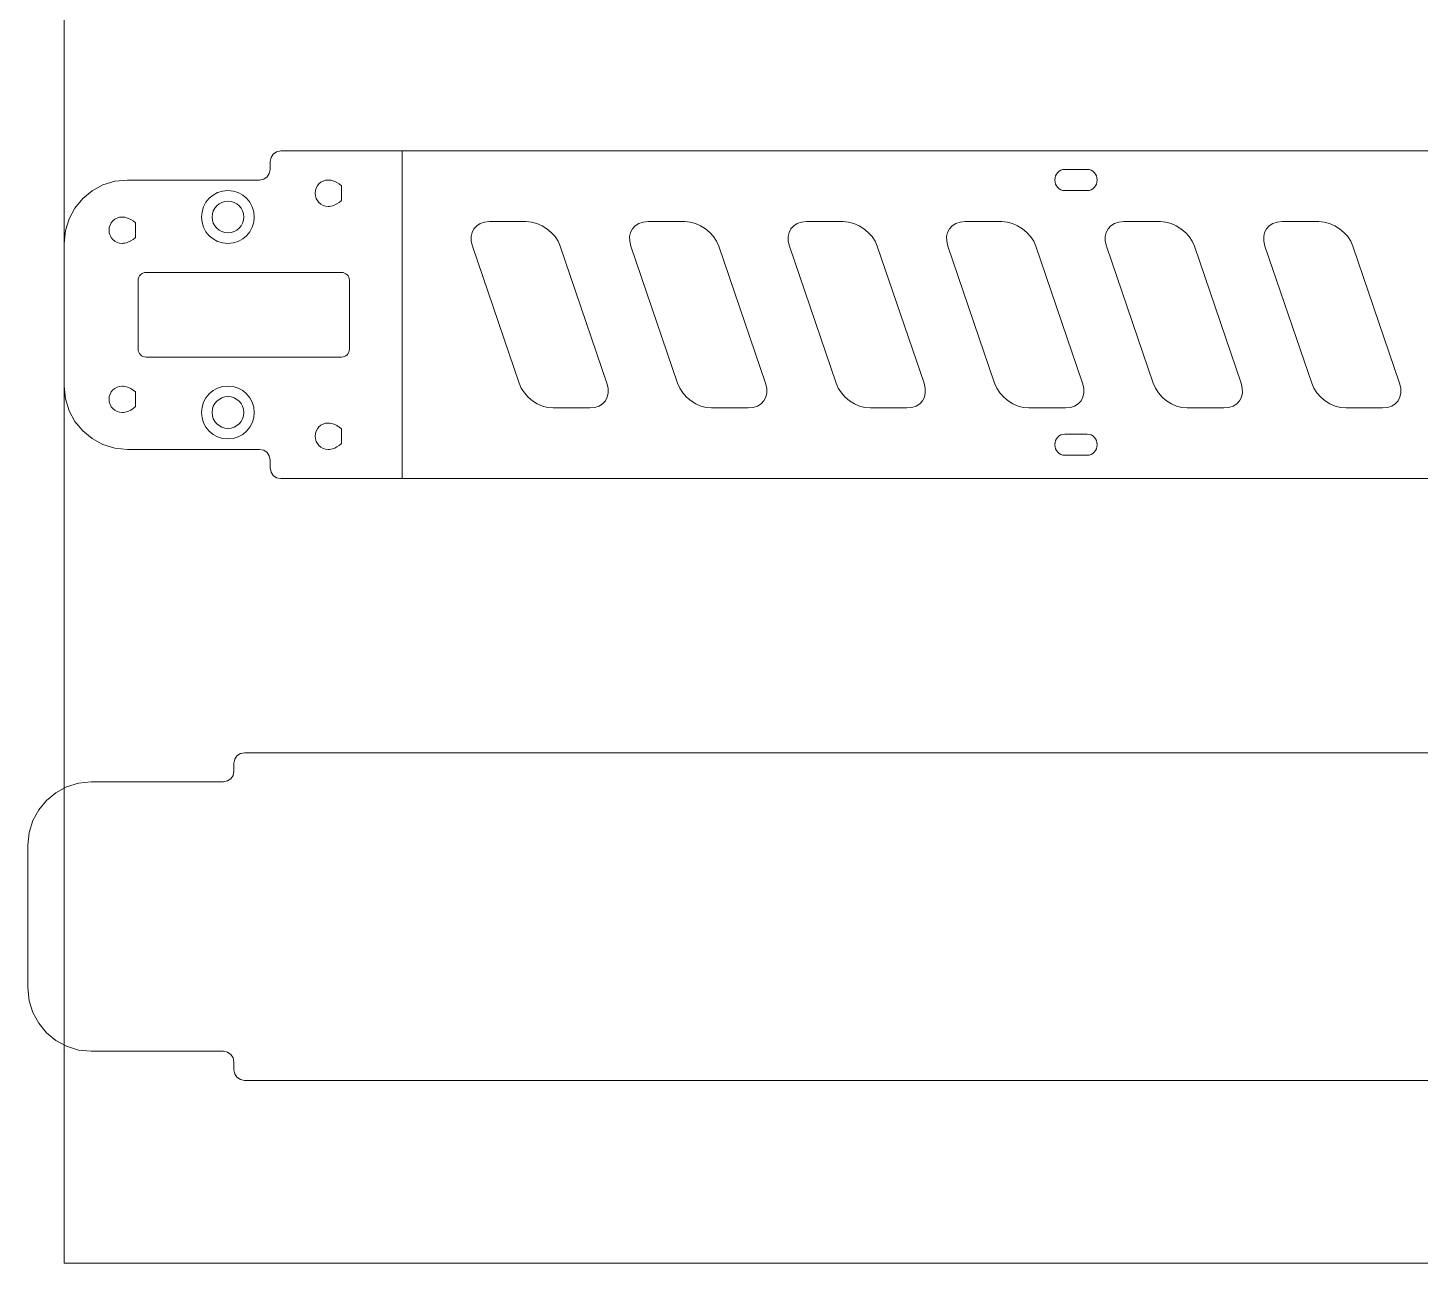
# Model space of a CAD drawing. Header units: inches. Extents: x 12 to 287, y -278 to -7.
# Drawn here: x 12.4 to 144.1, y -276 to -159.1 of the extents above; entities that cross this region are included whole.
import ezdxf

# ---------------------------------------------------------------- set-up
doc = ezdxf.new("R2010")
doc.units = ezdxf.units.IN
doc.header["$MEASUREMENT"] = 0
doc.layers.add('Layer 1', color=7, linetype='Continuous')

# ---------------------------------------------------------------- blocks, each defined once
blk = doc.blocks.new('block 50')
at = {"layer": 'Layer 1', "color": 7, "lineweight": 9, "true_color": 0xffffff}
blk.add_open_spline([(39.53, -197.71), (39.53, -197.02), (40.09, -196.46), (40.78, -196.46), (40.78, -196.46), (41.47, -196.46), (42.03, -197.02), (42.03, -197.71), (42.03, -197.71), (42.03, -198.4), (41.47, -198.96), (40.78, -198.96), (40.78, -198.96), (40.09, -198.96), (39.53, -198.4), (39.53, -197.71)], degree=3, knots=[0, 0, 0, 0, 1, 1, 1, 2, 2, 2, 3, 3, 3, 4, 4, 4, 5, 5, 5, 5], dxfattribs=at)
blk = doc.blocks.new('block 51')
at = {"layer": 'Layer 1', "color": 7, "lineweight": 9, "true_color": 0xffffff}
for points in [[(40.78, -196.46), (40.78, -196.46)], [(40.78, -198.96), (40.78, -198.96)]]:
    blk.add_lwpolyline(points, dxfattribs=at)
blk = doc.blocks.new('block 52')
at = {"layer": 'Layer 1', "color": 7, "lineweight": 9, "true_color": 0xffffff}
for points in [[(39.58, -197.71), (39.58, -197.71)], [(42.03, -197.71), (42.03, -197.71)]]:
    blk.add_lwpolyline(points, dxfattribs=at)
blk = doc.blocks.new('block 53')
at = {"layer": 'Layer 1', "color": 7, "lineweight": 9, "true_color": 0xffffff}
blk.add_open_spline([(39.53, -174.71), (39.53, -174.02), (40.09, -173.46), (40.78, -173.46), (40.78, -173.46), (41.47, -173.46), (42.03, -174.02), (42.03, -174.71), (42.03, -174.71), (42.03, -175.4), (41.47, -175.96), (40.78, -175.96), (40.78, -175.96), (40.09, -175.96), (39.53, -175.4), (39.53, -174.71)], degree=3, knots=[0, 0, 0, 0, 1, 1, 1, 2, 2, 2, 3, 3, 3, 4, 4, 4, 5, 5, 5, 5], dxfattribs=at)
blk = doc.blocks.new('block 54')
at = {"layer": 'Layer 1', "color": 7, "lineweight": 9, "true_color": 0xffffff}
for points in [[(40.78, -173.46), (40.78, -173.46)], [(40.78, -175.96), (40.78, -175.96)]]:
    blk.add_lwpolyline(points, dxfattribs=at)
blk = doc.blocks.new('block 55')
at = {"layer": 'Layer 1', "color": 7, "lineweight": 9, "true_color": 0xffffff}
for points in [[(39.53, -174.71), (39.53, -174.71)], [(42.03, -174.71), (42.03, -174.71)]]:
    blk.add_lwpolyline(points, dxfattribs=at)
blk = doc.blocks.new('block 56')
at = {"layer": 'Layer 1', "color": 7, "lineweight": 9, "true_color": 0xffffff}
blk.add_open_spline([(20.03, -194.21), (20.03, -193.52), (20.59, -192.96), (21.28, -192.96), (21.28, -192.96), (21.97, -192.96), (22.53, -193.52), (22.53, -194.21), (22.53, -194.21), (22.53, -194.9), (21.97, -195.46), (21.28, -195.46), (21.28, -195.46), (20.59, -195.46), (20.03, -194.9), (20.03, -194.21)], degree=3, knots=[0, 0, 0, 0, 1, 1, 1, 2, 2, 2, 3, 3, 3, 4, 4, 4, 5, 5, 5, 5], dxfattribs=at)
blk = doc.blocks.new('block 57')
at = {"layer": 'Layer 1', "color": 7, "lineweight": 9, "true_color": 0xffffff}
for points in [[(21.28, -192.96), (21.28, -192.96)], [(21.28, -195.46), (21.28, -195.46)]]:
    blk.add_lwpolyline(points, dxfattribs=at)
blk = doc.blocks.new('block 58')
at = {"layer": 'Layer 1', "color": 7, "lineweight": 9, "true_color": 0xffffff}
for points in [[(20.03, -194.21), (20.03, -194.21)], [(22.53, -194.21), (22.53, -194.21)]]:
    blk.add_lwpolyline(points, dxfattribs=at)
blk = doc.blocks.new('block 59')
at = {"layer": 'Layer 1', "color": 7, "lineweight": 9, "true_color": 0xffffff}
blk.add_open_spline([(20.03, -178.21), (20.03, -177.52), (20.59, -176.96), (21.28, -176.96), (21.28, -176.96), (21.97, -176.96), (22.53, -177.52), (22.53, -178.21), (22.53, -178.21), (22.53, -178.9), (21.97, -179.46), (21.28, -179.46), (21.28, -179.46), (20.59, -179.46), (20.03, -178.9), (20.03, -178.21)], degree=3, knots=[0, 0, 0, 0, 1, 1, 1, 2, 2, 2, 3, 3, 3, 4, 4, 4, 5, 5, 5, 5], dxfattribs=at)
blk = doc.blocks.new('block 60')
at = {"layer": 'Layer 1', "color": 7, "lineweight": 9, "true_color": 0xffffff}
for points in [[(21.28, -176.96), (21.28, -176.96)], [(21.28, -179.46), (21.28, -179.46)]]:
    blk.add_lwpolyline(points, dxfattribs=at)
blk = doc.blocks.new('block 61')
at = {"layer": 'Layer 1', "color": 7, "lineweight": 9, "true_color": 0xffffff}
for points in [[(20.03, -178.21), (20.03, -178.21)], [(22.53, -178.21), (22.53, -178.21)]]:
    blk.add_lwpolyline(points, dxfattribs=at)
blk = doc.blocks.new('block 62')
at = {"layer": 'Layer 1', "color": 7, "lineweight": 9, "true_color": 0xffffff}
blk.add_lwpolyline([(36.28, -170.71), (47.78, -170.71), (47.78, -201.71), (36.28, -201.71), (35.89, -201.63), (35.57, -201.42), (35.36, -201.1), (35.28, -200.71), (35.28, -199.96), (35.2, -199.57), (34.99, -199.25), (34.67, -199.04), (34.28, -198.96), (21.78, -198.96), (20.57, -198.84), (19.45, -198.49), (18.43, -197.93), (17.54, -197.2), (16.81, -196.31), (16.25, -195.29), (15.9, -194.17), (15.78, -192.96), (15.78, -179.46), (15.9, -178.25), (16.25, -177.13), (16.81, -176.11), (17.54, -175.22), (18.43, -174.49), (19.45, -173.93), (20.57, -173.58), (21.78, -173.46), (34.28, -173.46), (34.67, -173.38), (34.99, -173.17), (35.2, -172.85), (35.28, -172.46), (35.28, -171.71), (35.36, -171.32), (35.57, -171), (35.89, -170.79), (36.28, -170.71)], dxfattribs=at)

msp = doc.modelspace()

# ---------------------------------------------------------------- linework, layer by layer
at = {"layer": 'Layer 1', "color": 22, "lineweight": 9, "true_color": 0xed1f24}
msp.add_lwpolyline([(285.78, -275.96), (15.78, -275.96), (15.78, -15.96), (285.78, -15.96), (285.78, -275.96)], dxfattribs=at)
at = {"layer": 'Layer 1', "color": 7, "lineweight": 9, "true_color": 0xffffff}
for points, knots in [([(211.28, -165.96), (206.32, -165.96), (190.13, -170.77), (185.78, -170.71), (185.78, -170.71), (47.78, -170.71), (47.78, -170.71), (47.78, -170.71), (47.78, -201.71), (47.78, -201.71), (47.78, -201.71), (185.78, -201.71), (185.78, -201.71), (190.13, -201.73), (206.32, -206.46), (211.28, -206.46), (222.46, -206.46), (231.53, -197.39), (231.53, -186.21), (231.53, -175.03), (222.46, -165.96), (211.28, -165.96)], [0, 0, 0, 0, 1, 1, 1, 2, 2, 2, 3, 3, 3, 4, 4, 4, 5, 5, 5, 6, 6, 6, 7, 7, 7, 7]), ([(113.53, -173.46), (113.53, -174.01), (113.11, -174.46), (112.59, -174.46), (112.59, -174.46), (110.47, -174.46), (110.47, -174.46), (109.95, -174.46), (109.53, -174.01), (109.53, -173.46), (109.53, -173.46), (109.53, -173.46), (109.53, -173.46), (109.53, -172.91), (109.95, -172.46), (110.47, -172.46), (110.47, -172.46), (112.59, -172.46), (112.59, -172.46), (113.11, -172.46), (113.53, -172.91), (113.53, -173.46), (113.53, -173.46), (113.53, -173.46), (113.53, -173.46)], [0, 0, 0, 0, 1, 1, 1, 2, 2, 2, 3, 3, 3, 4, 4, 4, 5, 5, 5, 6, 6, 6, 7, 7, 7, 8, 8, 8, 8]), ([(33.78, -176.96), (33.78, -178.34), (32.66, -179.46), (31.28, -179.46), (29.9, -179.46), (28.78, -178.34), (28.78, -176.96), (28.78, -175.58), (29.9, -174.46), (31.28, -174.46), (32.66, -174.46), (33.78, -175.58), (33.78, -176.96)], [0, 0, 0, 0, 1, 1, 1, 2, 2, 2, 3, 3, 3, 4, 4, 4, 4]), ([(32.78, -176.96), (32.78, -177.79), (32.11, -178.46), (31.28, -178.46), (30.45, -178.46), (29.78, -177.79), (29.78, -176.96), (29.78, -176.13), (30.45, -175.46), (31.28, -175.46), (32.11, -175.46), (32.78, -176.13), (32.78, -176.96)], [0, 0, 0, 0, 1, 1, 1, 2, 2, 2, 3, 3, 3, 4, 4, 4, 4]), ([(67.15, -192.7), (67.59, -193.99), (66.86, -195.03), (65.52, -195.03), (65.52, -195.03), (62.05, -195.03), (62.05, -195.03), (60.71, -195.03), (59.27, -193.99), (58.83, -192.7), (58.83, -192.7), (54.41, -179.72), (54.41, -179.72), (53.97, -178.43), (54.7, -177.39), (56.04, -177.39), (56.04, -177.39), (59.51, -177.39), (59.51, -177.39), (60.85, -177.39), (62.3, -178.43), (62.73, -179.72), (62.73, -179.72), (67.15, -192.7), (67.15, -192.7)], [0, 0, 0, 0, 1, 1, 1, 2, 2, 2, 3, 3, 3, 4, 4, 4, 5, 5, 5, 6, 6, 6, 7, 7, 7, 8, 8, 8, 8]), ([(82.15, -192.7), (82.59, -193.99), (81.86, -195.03), (80.52, -195.03), (80.52, -195.03), (77.05, -195.03), (77.05, -195.03), (75.71, -195.03), (74.27, -193.99), (73.83, -192.7), (73.83, -192.7), (69.41, -179.72), (69.41, -179.72), (68.97, -178.43), (69.7, -177.39), (71.04, -177.39), (71.04, -177.39), (74.51, -177.39), (74.51, -177.39), (75.85, -177.39), (77.3, -178.43), (77.73, -179.72), (77.73, -179.72), (82.15, -192.7), (82.15, -192.7)], [0, 0, 0, 0, 1, 1, 1, 2, 2, 2, 3, 3, 3, 4, 4, 4, 5, 5, 5, 6, 6, 6, 7, 7, 7, 8, 8, 8, 8]), ([(97.15, -192.7), (97.59, -193.99), (96.86, -195.03), (95.52, -195.03), (95.52, -195.03), (92.05, -195.03), (92.05, -195.03), (90.71, -195.03), (89.27, -193.99), (88.83, -192.7), (88.83, -192.7), (84.41, -179.72), (84.41, -179.72), (83.97, -178.43), (84.7, -177.39), (86.04, -177.39), (86.04, -177.39), (89.51, -177.39), (89.51, -177.39), (90.85, -177.39), (92.3, -178.43), (92.73, -179.72), (92.73, -179.72), (97.15, -192.7), (97.15, -192.7)], [0, 0, 0, 0, 1, 1, 1, 2, 2, 2, 3, 3, 3, 4, 4, 4, 5, 5, 5, 6, 6, 6, 7, 7, 7, 8, 8, 8, 8]), ([(112.15, -192.7), (112.59, -193.99), (111.86, -195.03), (110.52, -195.03), (110.52, -195.03), (107.05, -195.03), (107.05, -195.03), (105.71, -195.03), (104.27, -193.99), (103.83, -192.7), (103.83, -192.7), (99.41, -179.72), (99.41, -179.72), (98.97, -178.43), (99.7, -177.39), (101.04, -177.39), (101.04, -177.39), (104.51, -177.39), (104.51, -177.39), (105.85, -177.39), (107.3, -178.43), (107.73, -179.72), (107.73, -179.72), (112.15, -192.7), (112.15, -192.7)], [0, 0, 0, 0, 1, 1, 1, 2, 2, 2, 3, 3, 3, 4, 4, 4, 5, 5, 5, 6, 6, 6, 7, 7, 7, 8, 8, 8, 8]), ([(127.15, -192.7), (127.59, -193.99), (126.86, -195.03), (125.52, -195.03), (125.52, -195.03), (122.05, -195.03), (122.05, -195.03), (120.71, -195.03), (119.27, -193.99), (118.83, -192.7), (118.83, -192.7), (114.41, -179.72), (114.41, -179.72), (113.97, -178.43), (114.7, -177.39), (116.04, -177.39), (116.04, -177.39), (119.51, -177.39), (119.51, -177.39), (120.85, -177.39), (122.3, -178.43), (122.73, -179.72), (122.73, -179.72), (127.15, -192.7), (127.15, -192.7)], [0, 0, 0, 0, 1, 1, 1, 2, 2, 2, 3, 3, 3, 4, 4, 4, 5, 5, 5, 6, 6, 6, 7, 7, 7, 8, 8, 8, 8]), ([(142.15, -192.7), (142.59, -193.99), (141.86, -195.03), (140.52, -195.03), (140.52, -195.03), (137.05, -195.03), (137.05, -195.03), (135.71, -195.03), (134.27, -193.99), (133.83, -192.7), (133.83, -192.7), (129.41, -179.72), (129.41, -179.72), (128.97, -178.43), (129.7, -177.39), (131.04, -177.39), (131.04, -177.39), (134.51, -177.39), (134.51, -177.39), (135.85, -177.39), (137.3, -178.43), (137.73, -179.72), (137.73, -179.72), (142.15, -192.7), (142.15, -192.7)], [0, 0, 0, 0, 1, 1, 1, 2, 2, 2, 3, 3, 3, 4, 4, 4, 5, 5, 5, 6, 6, 6, 7, 7, 7, 8, 8, 8, 8]), ([(42.78, -189.47), (42.78, -189.88), (42.44, -190.21), (42.02, -190.21), (42.02, -190.21), (23.54, -190.21), (23.54, -190.21), (23.12, -190.21), (22.78, -189.88), (22.78, -189.47), (22.78, -189.47), (22.78, -182.95), (22.78, -182.95), (22.78, -182.54), (23.12, -182.21), (23.54, -182.21), (23.54, -182.21), (42.02, -182.21), (42.02, -182.21), (42.44, -182.21), (42.78, -182.54), (42.78, -182.95), (42.78, -182.95), (42.78, -189.47), (42.78, -189.47)], [0, 0, 0, 0, 1, 1, 1, 2, 2, 2, 3, 3, 3, 4, 4, 4, 5, 5, 5, 6, 6, 6, 7, 7, 7, 8, 8, 8, 8]), ([(33.78, -195.46), (33.78, -196.84), (32.66, -197.96), (31.28, -197.96), (29.9, -197.96), (28.78, -196.84), (28.78, -195.46), (28.78, -194.08), (29.9, -192.96), (31.28, -192.96), (32.66, -192.96), (33.78, -194.08), (33.78, -195.46)], [0, 0, 0, 0, 1, 1, 1, 2, 2, 2, 3, 3, 3, 4, 4, 4, 4]), ([(32.78, -195.46), (32.78, -196.29), (32.11, -196.96), (31.28, -196.96), (30.45, -196.96), (29.78, -196.29), (29.78, -195.46), (29.78, -194.63), (30.45, -193.96), (31.28, -193.96), (32.11, -193.96), (32.78, -194.63), (32.78, -195.46)], [0, 0, 0, 0, 1, 1, 1, 2, 2, 2, 3, 3, 3, 4, 4, 4, 4]), ([(113.53, -198.51), (113.53, -199.06), (113.11, -199.51), (112.59, -199.51), (112.59, -199.51), (110.47, -199.51), (110.47, -199.51), (109.95, -199.51), (109.53, -199.06), (109.53, -198.51), (109.53, -198.51), (109.53, -198.51), (109.53, -198.51), (109.53, -197.95), (109.95, -197.51), (110.47, -197.51), (110.47, -197.51), (112.59, -197.51), (112.59, -197.51), (113.11, -197.51), (113.53, -197.95), (113.53, -198.51), (113.53, -198.51), (113.53, -198.51), (113.53, -198.51)], [0, 0, 0, 0, 1, 1, 1, 2, 2, 2, 3, 3, 3, 4, 4, 4, 5, 5, 5, 6, 6, 6, 7, 7, 7, 8, 8, 8, 8]), ([(207.85, -222.91), (202.89, -222.91), (186.7, -227.72), (182.35, -227.66), (182.35, -227.66), (44.35, -227.66), (44.35, -227.66), (44.35, -227.66), (44.35, -227.66), (44.35, -227.66), (44.35, -227.66), (32.85, -227.66), (32.85, -227.66), (32.85, -227.66), (32.46, -227.74), (32.46, -227.74), (32.46, -227.74), (32.14, -227.96), (32.14, -227.96), (32.14, -227.96), (31.93, -228.27), (31.93, -228.27), (31.93, -228.27), (31.85, -228.66), (31.85, -228.66), (31.85, -228.66), (31.85, -229.41), (31.85, -229.41), (31.85, -229.41), (31.77, -229.8), (31.77, -229.8), (31.77, -229.8), (31.56, -230.12), (31.56, -230.12), (31.56, -230.12), (31.24, -230.33), (31.24, -230.33), (31.24, -230.33), (30.85, -230.41), (30.85, -230.41), (30.85, -230.41), (18.35, -230.41), (18.35, -230.41), (18.35, -230.41), (17.14, -230.54), (17.14, -230.54), (17.14, -230.54), (16.02, -230.89), (16.02, -230.89), (16.02, -230.89), (15, -231.44), (15, -231.44), (15, -231.44), (14.11, -232.17), (14.11, -232.17), (14.11, -232.17), (13.38, -233.06), (13.38, -233.06), (13.38, -233.06), (12.82, -234.08), (12.82, -234.08), (12.82, -234.08), (12.47, -235.21), (12.47, -235.21), (12.47, -235.21), (12.35, -236.41), (12.35, -236.41), (12.35, -236.41), (12.35, -249.91), (12.35, -249.91), (12.35, -249.91), (12.47, -251.12), (12.47, -251.12), (12.47, -251.12), (12.82, -252.25), (12.82, -252.25), (12.82, -252.25), (13.38, -253.26), (13.38, -253.26), (13.38, -253.26), (14.11, -254.15), (14.11, -254.15), (14.11, -254.15), (15, -254.89), (15, -254.89), (15, -254.89), (16.02, -255.44), (16.02, -255.44), (16.02, -255.44), (17.14, -255.79), (17.14, -255.79), (17.14, -255.79), (18.35, -255.91), (18.35, -255.91), (18.35, -255.91), (30.85, -255.91), (30.85, -255.91), (30.85, -255.91), (31.24, -255.99), (31.24, -255.99), (31.24, -255.99), (31.56, -256.21), (31.56, -256.21), (31.56, -256.21), (31.77, -256.53), (31.77, -256.53), (31.77, -256.53), (31.85, -256.91), (31.85, -256.91), (31.85, -256.91), (31.85, -257.66), (31.85, -257.66), (31.85, -257.66), (31.93, -258.05), (31.93, -258.05), (31.93, -258.05), (32.14, -258.37), (32.14, -258.37), (32.14, -258.37), (32.46, -258.59), (32.46, -258.59), (32.46, -258.59), (32.85, -258.66), (32.85, -258.66), (32.85, -258.66), (44.35, -258.66), (44.35, -258.66), (44.35, -258.66), (44.35, -258.66), (44.35, -258.66), (44.35, -258.66), (182.35, -258.66), (182.35, -258.66), (186.7, -258.68), (202.89, -263.41), (207.85, -263.41), (219.03, -263.41), (228.1, -254.35), (228.1, -243.16), (228.1, -231.98), (219.03, -222.91), (207.85, -222.91)], [0, 0, 0, 0, 1, 1, 1, 2, 2, 2, 3, 3, 3, 4, 4, 4, 5, 5, 5, 6, 6, 6, 7, 7, 7, 8, 8, 8, 9, 9, 9, 10, 10, 10, 11, 11, 11, 12, 12, 12, 13, 13, 13, 14, 14, 14, 15, 15, 15, 16, 16, 16, 17, 17, 17, 18, 18, 18, 19, 19, 19, 20, 20, 20, 21, 21, 21, 22, 22, 22, 23, 23, 23, 24, 24, 24, 25, 25, 25, 26, 26, 26, 27, 27, 27, 28, 28, 28, 29, 29, 29, 30, 30, 30, 31, 31, 31, 32, 32, 32, 33, 33, 33, 34, 34, 34, 35, 35, 35, 36, 36, 36, 37, 37, 37, 38, 38, 38, 39, 39, 39, 40, 40, 40, 41, 41, 41, 42, 42, 42, 43, 43, 43, 44, 44, 44, 45, 45, 45, 46, 46, 46, 47, 47, 47, 47])]:
    msp.add_open_spline(points, degree=3, knots=knots, dxfattribs=at)

# ---------------------------------------------------------------- block references
at = {"layer": 'Layer 1'}
for name in ['block 62', 'block 53', 'block 54', 'block 55', 'block 59', 'block 60', 'block 61', 'block 56', 'block 57', 'block 58', 'block 50', 'block 51', 'block 52']:
    msp.add_blockref(name, (0, 0), dxfattribs=at)

doc.saveas('drawing.dxf')
